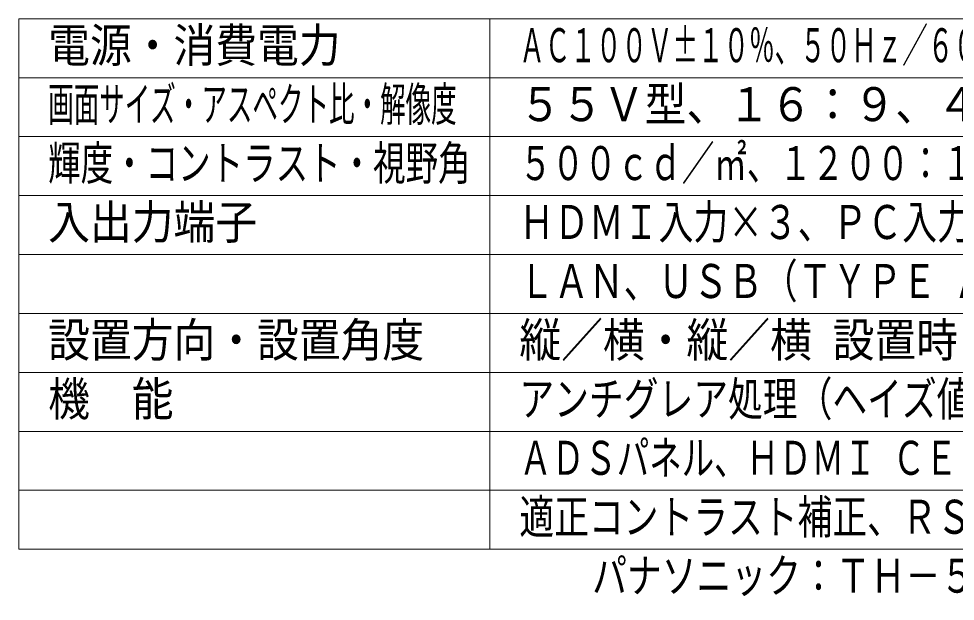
# Model space of a CAD drawing. Units: millimetres on the paper. Extents: x -63 to 65, y -59 to 59.
# Drawn here: x -62.7 to 16.8, y -59 to -9.6 of the extents above; entities that cross this region are included whole.
import ezdxf
from ezdxf.enums import TextEntityAlignment as Align

# ---------------------------------------------------------------- set-up
doc = ezdxf.new("R2010")
doc.units = ezdxf.units.MM
doc.layers.add('0-0_MOJI1', color=7, linetype='Continuous')
doc.layers.add('0-1_相当品', color=4, linetype='Continuous')
doc.layers.add('0-5_WAKU', color=4, linetype='Continuous', lineweight=9)
doc.styles.add('ＭＳ ゴシック', font='')
doc.styles.get('ＭＳ ゴシック').set_extended_font_data('MS Gothic')

msp = doc.modelspace()

# ---------------------------------------------------------------- linework, layer by layer
at = {"layer": '0-5_WAKU', "color": 3}
for p, q in [((-62.7, -54.6), (-62.7, -9.6)), ((62.3, -9.6), (-62.7, -9.6)), ((-22.7, -54.6), (-22.7, -9.6)), ((-62.7, -54.6), (62.3, -54.6))]:
    msp.add_line(p, q, dxfattribs=at)
at = {"layer": '0-5_WAKU'}
for p, q in [((62.3, -14.6), (-62.7, -14.6)), ((62.3, -19.6), (-62.7, -19.6)), ((62.3, -24.6), (-62.7, -24.6)), ((62.3, -29.6), (-62.7, -29.6)), ((-62.7, -34.6), (62.3, -34.6)), ((-62.7, -39.6), (62.3, -39.6)), ((-62.7, -44.6), (62.3, -44.6)), ((-62.7, -49.6), (62.3, -49.6))]:
    msp.add_line(p, q, dxfattribs=at)

# ---------------------------------------------------------------- texts
at = {"layer": '0-0_MOJI1', "style": 'ＭＳ ゴシック'}
for s, height, width, p in [('電源・消費電力', 2.889, 0.9, (-60.2, -14.155)), ('ＡＣ１００Ｖ±１０％、５０Ｈｚ／６０Ｈｚ、１４２Ｗ（動作時平均消費電力１３８Ｗ）', 2.889, 0.55, (-20.2, -14.155)), ('画面サイズ・アスペクト比・解像度', 2.889, 0.55, (-60.2, -19.155)), ('５５Ｖ型、１６：９、４Ｋ ３８４０×２１６０', 2.889, 0.9, (-20.2, -19.155)), ('５００ｃｄ／㎡、１２００：１、１７８°／１７８°（ＣＲ＞１０）', 2.889, 0.7, (-20.2, -24.155)), ('輝度・コントラスト・視野角', 2.889, 0.7, (-60.2, -24.155)), ('入出力端子', 2.889, 0.9, (-60.2, -29.155)), ('ＨＤＭＩ入力×３、ＰＣ入力、シリアル入力、音声入力/出力、', 2.889, 0.75, (-20.2, -29.155)), ('ＬＡＮ、ＵＳＢ（ＴＹＰＥ Ａ）ＵＳＢ２．０対応', 2.886, 0.75, (-20.2, -34.155)), ('設置方向・設置角度', 2.889, 0.9, (-60.2, -39.155)), ('縦／横・縦／横 設置時 前傾／後傾０～２０度', 2.889, 0.9, (-20.2, -39.155)), ('機\u3000能', 2.889, 0.9, (-60.2, -44.155)), ('アンチグレア処理（ヘイズ値２５％）、稼働時間１８時間／日、', 2.886, 0.75, (-20.2, -44.155)), ('ＡＤＳパネル、ＨＤＭＩ ＣＥＣ対応、パワーマネジメント機能、', 2.886, 0.7, (-20.2, -49.155)), ('適正コントラスト補正、ＲＳ－２３２Ｃ／ＰＪＬｉｎｋ対応', 2.886, 0.75, (-20.2, -54.155))]:
    msp.add_text(s, height=height, dxfattribs=dict(at, width=width)).set_placement(p, align=Align.BOTTOM_LEFT)
at = {"layer": '0-1_相当品', "style": 'ＭＳ ゴシック', "width": 0.75}
msp.add_text('パナソニック：ＴＨ－５５ＦＱ１Ｊ＋ＴＹ-ＳＴ５５ＰＥ９', height=2.889, dxfattribs=at).set_placement((-14.02, -59.155), align=Align.BOTTOM_LEFT)

doc.saveas('drawing.dxf')
